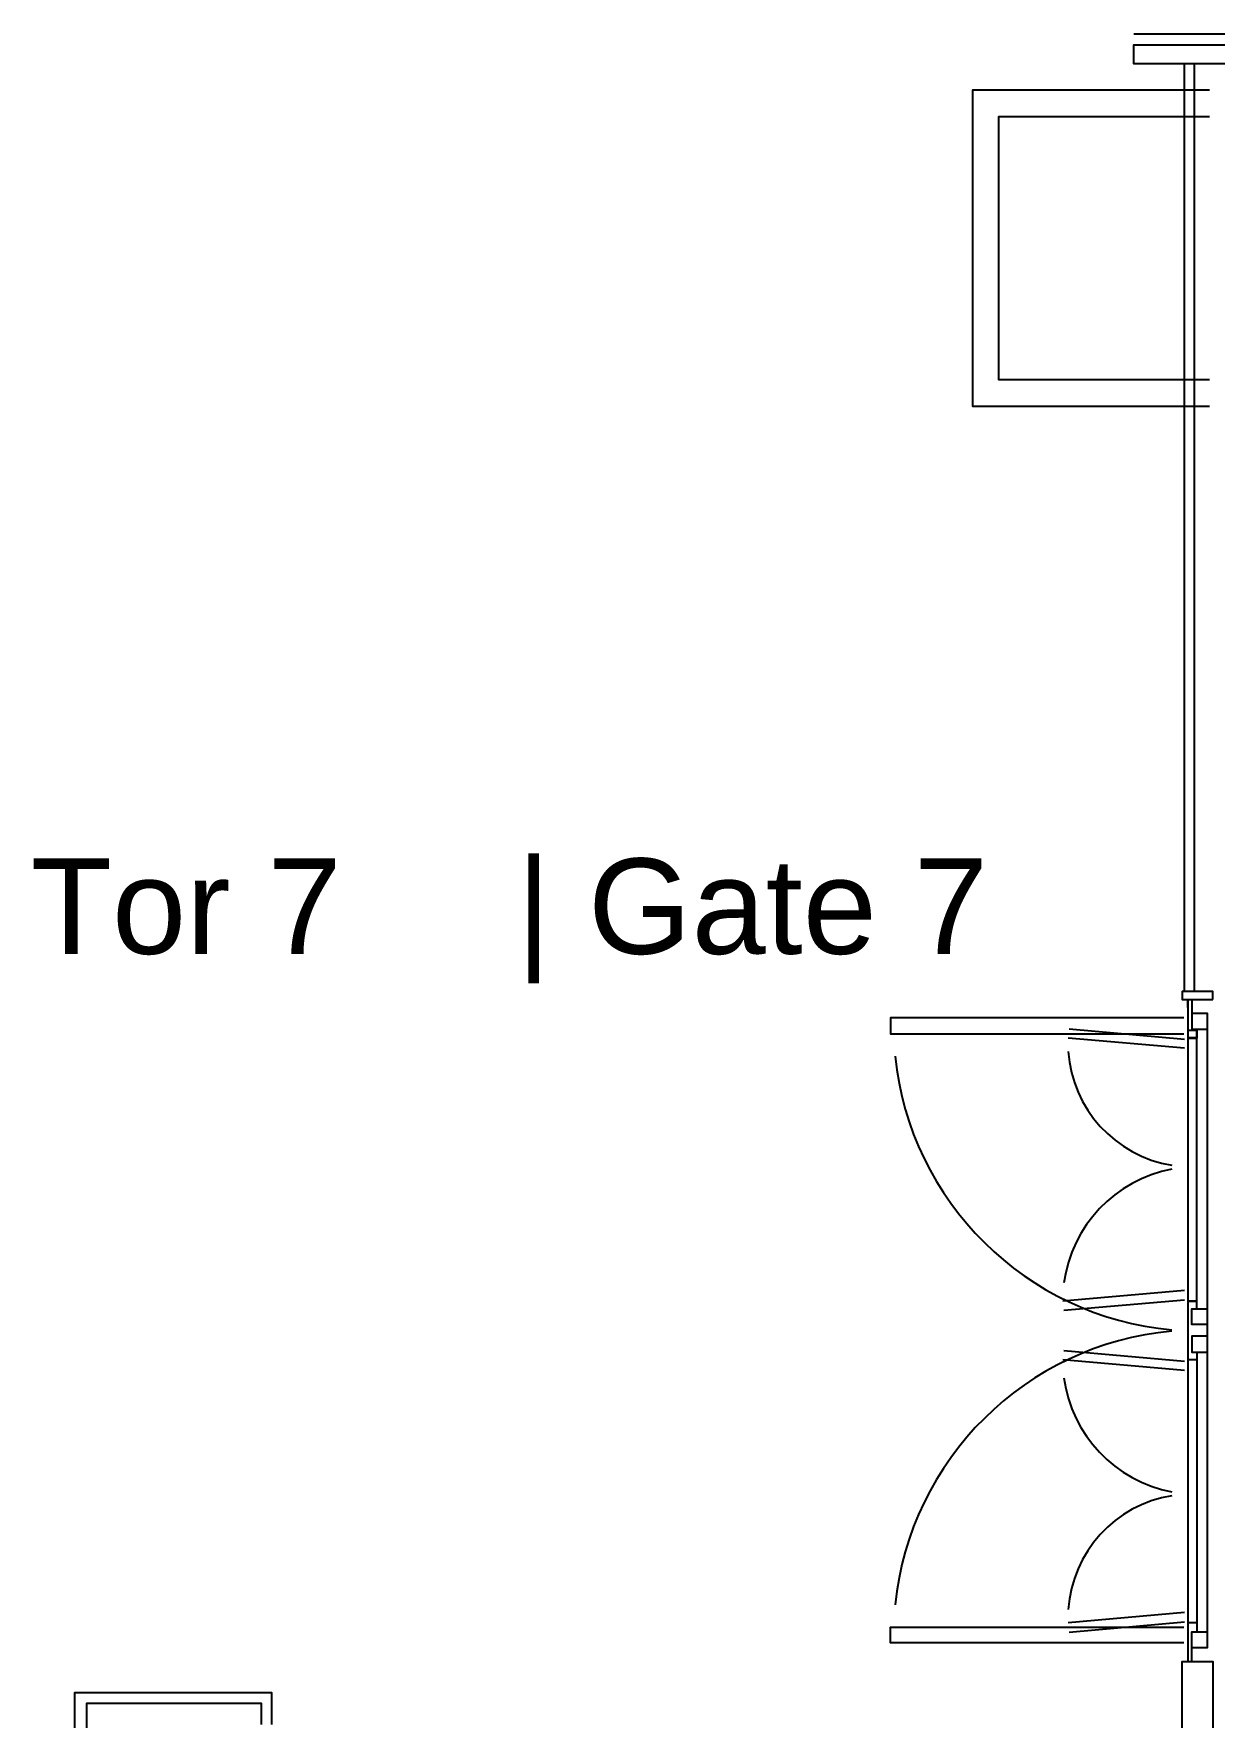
# Model space of a CAD drawing. Header units: metres. Extents: x 19 to 194, y 62 to 154.
# Drawn here: x 20.14 to 29.11, y 127.94 to 140.73 of the extents above; entities that cross this region are included whole.
import ezdxf

# ---------------------------------------------------------------- set-up
doc = ezdxf.new("R2010")
doc.units = ezdxf.units.M
doc.header["$MEASUREMENT"] = 0
doc.layers.add('ALL', color=7, linetype='Continuous')
doc.layers.add('ALL4', color=7, linetype='Continuous')
doc.styles.add('Arial', font='Arial.ttf')

msp = doc.modelspace()

# ---------------------------------------------------------------- linework, layer by layer
at = {"layer": 'ALL', "color": 18, "lineweight": 25, "true_color": 0x000000}
for points in [[(28.5001, 140.7303), (37.2571, 140.7303), (37.2571, 140.6453)], [(28.8849, 140.5003), (28.8849, 133.4508)], [(28.9609, 140.5003), (28.9609, 133.4508)], [(29.0751, 140.3003), (27.2751, 140.3003), (27.275, 137.8997), (29.075, 137.8997)], [(29.075, 138.0997), (27.475, 138.0997), (27.4751, 140.1003), (29.0751, 140.1003)], [(28.911, 133.3308), (28.911, 133.3908), (28.911, 133.1028), (28.981, 133.1028)], [(28.941, 133.3908), (28.941, 133.1648), (29.061, 133.1648)], [(28.8817, 133.2503), (26.6516, 133.2503), (26.6516, 133.1303), (28.8817, 133.1303)], [(28.911, 133.2908), (28.911, 132.9998)], [(28.941, 128.4658), (29.061, 128.4658), (29.061, 133.2848), (28.941, 133.2848)], [(28.8867, 133.0199), (28.0025, 133.0973)], [(28.0086, 133.167), (28.8867, 133.0902)], [(28.911, 133.1568), (28.981, 133.1568), (28.981, 133.0978), (28.911, 133.0978)], [(28.981, 132.9998), (28.981, 133.0978), (28.9135, 133.0978), (28.981, 133.0978)], [(28.9811, 131.0468), (28.9811, 133.1568)], [(28.911, 133.0028), (28.911, 128.3598)], [(28.8867, 131.1789), (27.9626, 131.0981)], [(27.9687, 131.0284), (28.8867, 131.1087)], [(28.911, 131.0978), (28.981, 131.0978), (28.9135, 131.0978)], [(29.061, 130.9198), (28.941, 130.9198), (28.941, 131.0398), (29.061, 131.0398)], [(29.061, 130.8308), (28.941, 130.8308), (28.941, 130.7108), (29.061, 130.7108)], [(28.8867, 130.5716), (27.9626, 130.6525)], [(27.9687, 130.7222), (28.8867, 130.6419)], [(28.981, 130.6528), (28.9135, 130.6528)], [(28.9811, 130.7038), (28.9811, 128.7358), (28.9811, 128.5858)], [(28.8867, 128.7307), (28.0025, 128.6533)], [(28.8817, 128.5003), (26.6516, 128.5003), (26.6516, 128.6203), (28.8817, 128.6203)], [(28.0086, 128.5836), (28.8867, 128.6604)], [(28.981, 128.6528), (28.9135, 128.6528)], [(28.941, 128.3598), (28.941, 128.5858), (29.061, 128.5858)], [(28.8689, 127.7303), (28.8689, 128.3598), (29.1009, 128.3598), (29.1009, 127.7303)], [(21.95, 127.8803), (21.95, 128.1203), (20.45, 128.1203), (20.45, 112.6103), (20.54, 112.6103)], [(21.87, 127.8803), (21.87, 128.0403), (20.54, 128.0403), (20.54, 112.5853)]]:
    msp.add_lwpolyline(points, dxfattribs=at)
for points in [[(37.2571, 140.6453), (37.2571, 140.5003), (28.5001, 140.5003), (28.5001, 140.6453)], [(29.1009, 133.3908), (29.1009, 133.4508), (28.8689, 133.4508), (28.8689, 133.3908), (28.9409, 133.3908), (28.9409, 133.3908)]]:
    msp.add_lwpolyline(points, close=True, dxfattribs=at)
for centre, radius, start, end in [((29.0011, 133.1978), 2.327, -174.12488, -95.2386), ((28.9393, 133.0582), 0.9388, -176.2164, -99.12518), ((28.9811, 131.0978), 1.0215, 100.7589, 172.20374), ((29.0011, 128.5528), 2.327, 95.23838, 174.12467), ((28.9811, 130.6528), 1.0215, -172.20395, -100.75912), ((28.9393, 128.6924), 0.9388, 99.12496, 176.21619)]:
    msp.add_arc(centre, radius, start, end, dxfattribs=at)
at = {"layer": 'ALL4', "color": 18, "lineweight": 25, "true_color": 0x000000}
for points in [[(28.5001, 140.7303), (37.2571, 140.7303), (37.2571, 140.6453)], [(28.8849, 140.5003), (28.8849, 133.4508)], [(28.9609, 140.5003), (28.9609, 133.4508)], [(29.0751, 140.3003), (27.2751, 140.3003), (27.275, 137.8997), (29.075, 137.8997)], [(29.075, 138.0997), (27.475, 138.0997), (27.4751, 140.1003), (29.0751, 140.1003)], [(28.911, 133.3308), (28.911, 133.3908), (28.911, 133.1028), (28.981, 133.1028)], [(28.941, 133.3908), (28.941, 133.1648), (29.061, 133.1648)], [(28.8817, 133.2503), (26.6516, 133.2503), (26.6516, 133.1303), (28.8817, 133.1303)], [(28.911, 133.2908), (28.911, 132.9998)], [(28.941, 128.4658), (29.061, 128.4658), (29.061, 133.2848), (28.941, 133.2848)], [(28.8867, 133.0199), (28.0025, 133.0973)], [(28.0086, 133.167), (28.8867, 133.0902)], [(28.911, 133.1568), (28.981, 133.1568), (28.981, 133.0978), (28.911, 133.0978)], [(28.981, 132.9998), (28.981, 133.0978), (28.9135, 133.0978), (28.981, 133.0978)], [(28.9811, 131.0468), (28.9811, 133.1568)], [(28.911, 133.0028), (28.911, 128.3598)], [(28.8867, 131.1789), (27.9626, 131.0981)], [(27.9687, 131.0284), (28.8867, 131.1087)], [(28.911, 131.0978), (28.981, 131.0978), (28.9135, 131.0978)], [(29.061, 130.9198), (28.941, 130.9198), (28.941, 131.0398), (29.061, 131.0398)], [(29.061, 130.8308), (28.941, 130.8308), (28.941, 130.7108), (29.061, 130.7108)], [(28.8867, 130.5716), (27.9626, 130.6525)], [(27.9687, 130.7222), (28.8867, 130.6419)], [(28.981, 130.6528), (28.9135, 130.6528)], [(28.9811, 130.7038), (28.9811, 128.7358), (28.9811, 128.5858)], [(28.8867, 128.7307), (28.0025, 128.6533)], [(28.8817, 128.5003), (26.6516, 128.5003), (26.6516, 128.6203), (28.8817, 128.6203)], [(28.0086, 128.5836), (28.8867, 128.6604)], [(28.981, 128.6528), (28.9135, 128.6528)], [(28.941, 128.3598), (28.941, 128.5858), (29.061, 128.5858)], [(28.8689, 127.7303), (28.8689, 128.3598), (29.1009, 128.3598), (29.1009, 127.7303)], [(21.95, 127.8803), (21.95, 128.1203), (20.45, 128.1203), (20.45, 112.6103), (20.54, 112.6103)], [(21.87, 127.8803), (21.87, 128.0403), (20.54, 128.0403), (20.54, 112.5853)]]:
    msp.add_lwpolyline(points, dxfattribs=at)
for points in [[(37.2571, 140.6453), (37.2571, 140.5003), (28.5001, 140.5003), (28.5001, 140.6453)], [(29.1009, 133.3908), (29.1009, 133.4508), (28.8689, 133.4508), (28.8689, 133.3908), (28.9409, 133.3908), (28.9409, 133.3908)]]:
    msp.add_lwpolyline(points, close=True, dxfattribs=at)
for centre, radius, start, end in [((29.0011, 133.1978), 2.327, -174.12488, -95.2386), ((28.9393, 133.0582), 0.9388, -176.2164, -99.12518), ((28.9811, 131.0978), 1.0215, 100.7589, 172.20374), ((29.0011, 128.5528), 2.327, 95.23838, 174.12467), ((28.9811, 130.6528), 1.0215, -172.20395, -100.75912), ((28.9393, 128.6924), 0.9388, 99.12496, 176.21619)]:
    msp.add_arc(centre, radius, start, end, dxfattribs=at)

# ---------------------------------------------------------------- texts
at = {"layer": 'ALL', "color": 18, "true_color": 0x000000, "style": 'Arial'}
for s, p in [('| Gate 7', (23.8083, 133.7371)), ('Tor 7', (20.1166, 133.7371))]:
    msp.add_text(s, height=0.725, dxfattribs=at).set_placement(p)
at = {"layer": 'ALL4', "color": 18, "true_color": 0x000000, "style": 'Arial'}
for s, p in [('| Gate 7', (23.8083, 133.7371)), ('Tor 7', (20.1166, 133.7371))]:
    msp.add_text(s, height=0.725, dxfattribs=at).set_placement(p)

doc.saveas('drawing.dxf')
